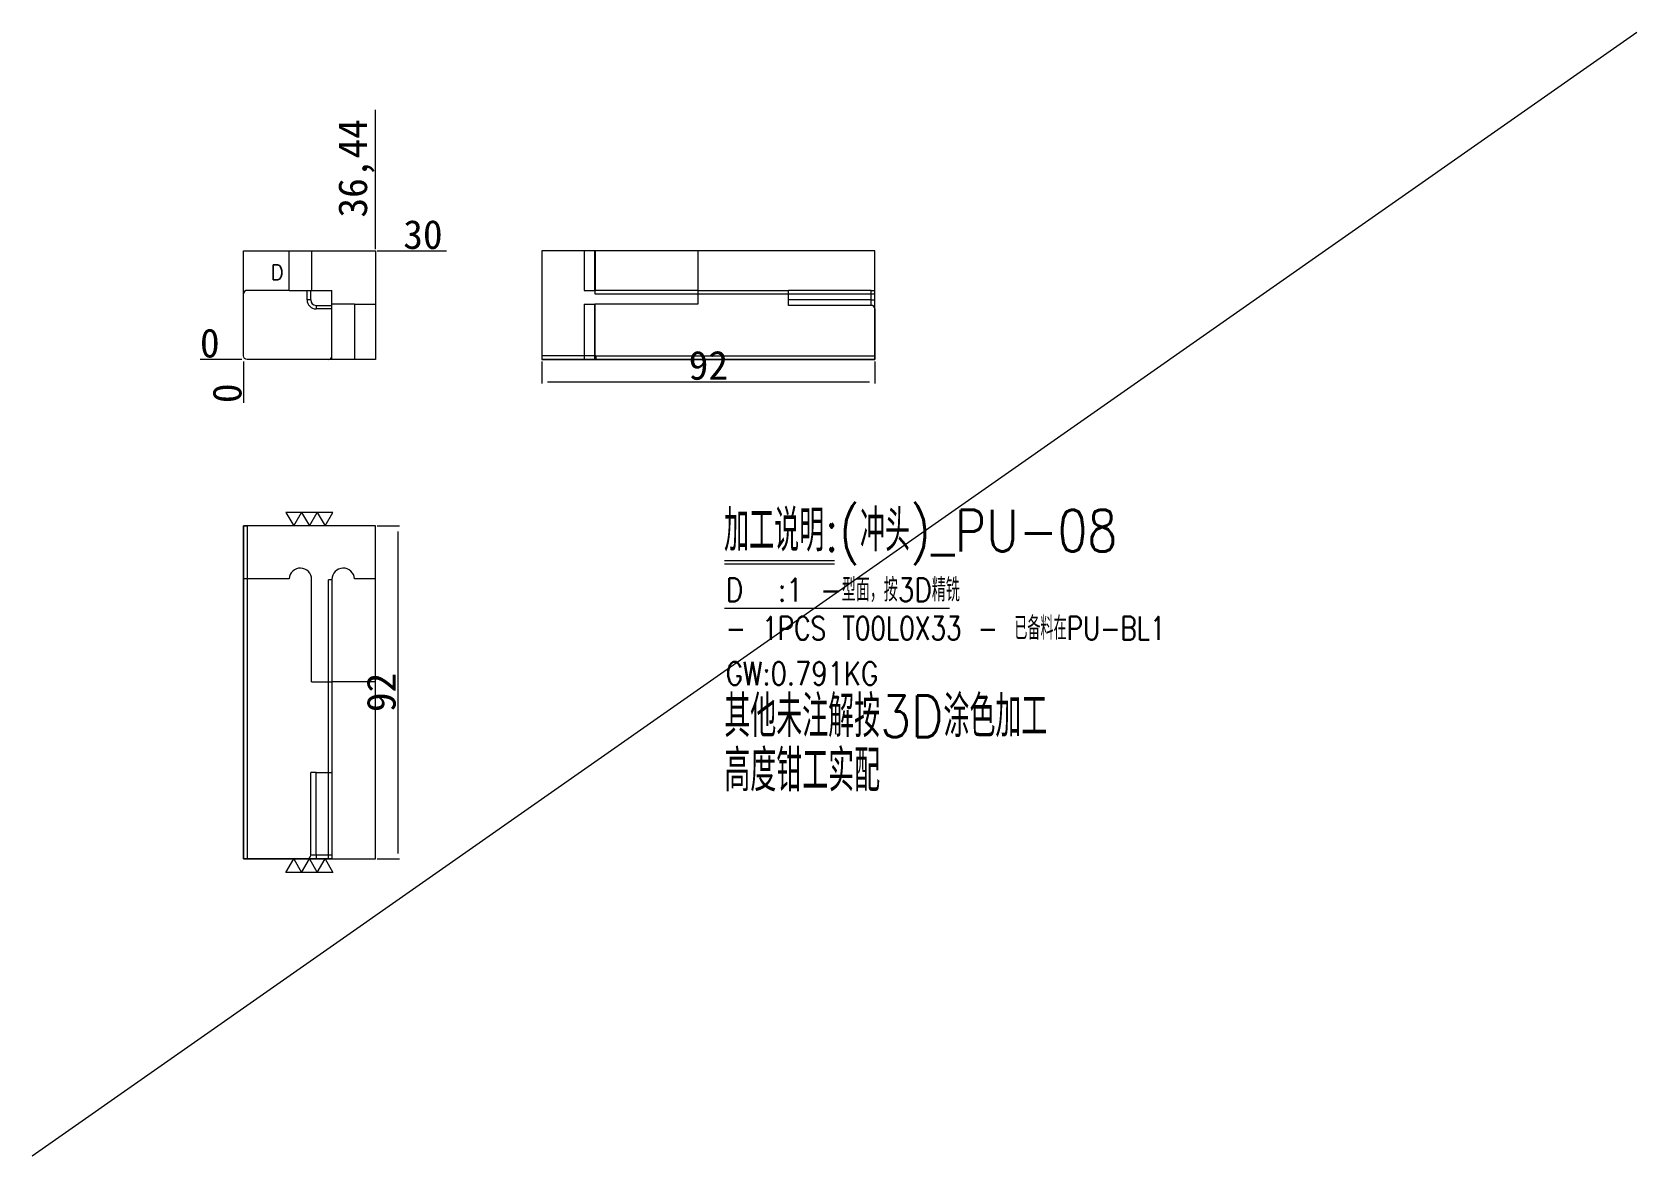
# Model space of a CAD drawing. Header units: millimetres. Extents: x 11434 to 11877, y 53866 to 54176.
import ezdxf

# ---------------------------------------------------------------- set-up
doc = ezdxf.new("R2010")
doc.units = ezdxf.units.MM
doc.linetypes.add('DASHED', pattern=[0])
doc.layers.add('dim', color=4, linetype='Continuous')
doc.layers.add('PUNCH', color=2, linetype='Continuous')
doc.styles.add('_PUG_ERP', font='txt')
doc.styles.add('chinesef_fs', font='txt.shx', dxfattribs={"bigfont": 'gbcbig.shx'})
doc.dimstyles.new('_PUG_ERP', dxfattribs={"dimtxt": 8, "dimasz": 1.5, "dimexe": 0.5, "dimexo": 0.5, "dimgap": 0.5, "dimtad": 1, "dimtxsty": '_PUG_ERP', "dimblk": 'CLOSEDBLANK', "dimcen": 0, "dimclrd": 4, "dimclre": 4, "dimclrt": 3, "dimazin": 3, "dimtfac": 1, "dimtmove": 0, "dimatfit": 3, "dimldrblk": 'CLOSEDBLANK', "dimlwd": 9, "dimlwe": 9})

# ---------------------------------------------------------------- blocks, each defined once
blk = doc.blocks.new('*D733')
at = {"layer": 'Defpoints', "color": 0}
for p in [(11528.8, 54115.74), (11534.95, 54115.74), (11492.36, 54085.74)]:
    blk.add_point(p, dxfattribs=at)
at = {"layer": 'dim', "color": 4, "lineweight": 9}
for p, q in [((11529.3, 54115.74), (11531.8, 54115.74)), ((11531.8, 54115.74), (11531.95, 54115.74)), ((11531.95, 54115.74), (11548.4, 54115.74))]:
    blk.add_line(p, q, dxfattribs=at)
at = {"layer": 'dim', "color": 3, "lineweight": 13, "insert": (11541.93, 54120.24), "char_height": 8, "attachment_point": 5, "style": '_PUG_ERP'}
blk.add_mtext('30', dxfattribs=at)
blk = doc.blocks.new('_ClosedBlank')
blk = doc.blocks.new('*D734')
at = {"layer": 'Defpoints', "color": 0}
for p in [(11486.21, 54085.74), (11492.36, 54085.74), (11492.36, 54085.74)]:
    blk.add_point(p, dxfattribs=at)
at = {"layer": 'dim', "color": 4, "lineweight": 9}
blk.add_line((11491.86, 54085.74), (11480.38, 54085.74), dxfattribs=at)
at = {"layer": 'dim', "color": 3, "lineweight": 13, "insert": (11483.04, 54090.24), "char_height": 8, "attachment_point": 5, "style": '_PUG_ERP'}
blk.add_mtext('0', dxfattribs=at)
blk = doc.blocks.new('*D735')
at = {"layer": 'Defpoints', "color": 0}
for p in [(11492.36, 54085.74), (11492.36, 54085.74), (11492.36, 54079.59)]:
    blk.add_point(p, dxfattribs=at)
at = {"layer": 'dim', "color": 4, "lineweight": 9}
blk.add_line((11492.36, 54085.24), (11492.36, 54073.76), dxfattribs=at)
at = {"layer": 'dim', "color": 3, "lineweight": 13, "insert": (11487.86, 54076.42), "char_height": 8, "attachment_point": 5, "rotation": 90, "style": '_PUG_ERP'}
blk.add_mtext('0', dxfattribs=at)
blk = doc.blocks.new('*D736')
at = {"layer": 'Defpoints', "color": 0}
for p in [(11528.8, 54121.89), (11528.8, 54115.74), (11492.36, 54085.74)]:
    blk.add_point(p, dxfattribs=at)
at = {"layer": 'dim', "color": 4, "lineweight": 9}
for p, q in [((11528.8, 54118.89), (11528.8, 54154.77)), ((11528.8, 54118.74), (11528.8, 54118.89)), ((11528.8, 54116.24), (11528.8, 54118.74))]:
    blk.add_line(p, q, dxfattribs=at)
at = {"layer": 'dim', "color": 3, "lineweight": 13, "insert": (11523.54, 54138.58), "char_height": 8, "attachment_point": 5, "rotation": 90, "style": '_PUG_ERP'}
blk.add_mtext('36,44', dxfattribs=at)
blk = doc.blocks.new('*D737')
at = {"layer": 'Defpoints', "color": 0}
for p in [(11528.8, 54039.74), (11528.8, 53947.74), (11534.95, 53947.74)]:
    blk.add_point(p, dxfattribs=at)
at = {"layer": 'dim', "color": 4, "lineweight": 9}
for p, q in [((11529.3, 54039.74), (11535.45, 54039.74)), ((11534.95, 54038.24), (11534.95, 53949.24)), ((11529.3, 53947.74), (11535.45, 53947.74))]:
    blk.add_line(p, q, dxfattribs=at)
at = {"layer": 'dim', "color": 3, "lineweight": 13, "insert": (11530.45, 53993.74), "char_height": 8, "attachment_point": 5, "rotation": 90, "style": '_PUG_ERP'}
blk.add_mtext('92', dxfattribs=at)
blk = doc.blocks.new('*D738')
at = {"layer": 'Defpoints', "color": 0}
for p in [(11574.8, 54085.74), (11666.8, 54085.74), (11666.8, 54079.59)]:
    blk.add_point(p, dxfattribs=at)
at = {"layer": 'dim', "color": 4, "lineweight": 9}
for p, q in [((11574.8, 54085.24), (11574.8, 54079.09)), ((11666.8, 54085.24), (11666.8, 54079.09)), ((11576.3, 54079.59), (11665.3, 54079.59))]:
    blk.add_line(p, q, dxfattribs=at)
at = {"layer": 'dim', "color": 3, "lineweight": 13, "insert": (11620.8, 54084.09), "char_height": 8, "attachment_point": 5, "style": '_PUG_ERP'}
blk.add_mtext('92', dxfattribs=at)

msp = doc.modelspace()

# ---------------------------------------------------------------- linework, layer by layer
at = {"layer": 'dim', "color": 1, "lineweight": 13}
msp.add_line((11433.937, 53865.628), (11877.354, 54176.24), dxfattribs=at)
at = {"layer": 'dim', "color": 8, "linetype": 'Continuous', "lineweight": 18}
for p, q in [((11625.257, 54030.219), (11655.686, 54030.219)), ((11625.257, 54029.259), (11655.686, 54029.259)), ((11625.257, 54017.059), (11687.465, 54017.059))]:
    msp.add_line(p, q, dxfattribs=at)
at = {"layer": 'dim', "color": 252, "linetype": 'DASHED', "lineweight": 13, "ltscale": 0.2}
for points in [[(11574.801, 54085.74), (11666.801, 54085.74), (11666.801, 54115.74), (11574.801, 54115.74)], [(11492.361, 53947.74), (11528.801, 53947.74), (11528.801, 54039.74), (11492.361, 54039.74)]]:
    msp.add_lwpolyline(points, close=True, dxfattribs=at)
at = {"layer": 'dim', "lineweight": 13}
for points in [[(11504.085, 54043.49), (11506.25, 54039.74), (11508.416, 54043.49), (11510.581, 54039.74), (11512.746, 54043.49), (11514.911, 54039.74), (11517.076, 54043.49), (11504.085, 54043.49)], [(11504.085, 53943.99), (11506.25, 53947.74), (11508.416, 53943.99), (11510.581, 53947.74), (11512.746, 53943.99), (11514.911, 53947.74), (11517.076, 53943.99), (11504.085, 53943.99)]]:
    msp.add_lwpolyline(points, close=True, dxfattribs=at)
at = {"layer": 'PUNCH', "color": 2, "linetype": 'DASHED', "lineweight": 13, "ltscale": 0.263104}
for p, q in [((11504.965, 54104.851), (11504.965, 54115.74)), ((11511.161, 54115.74), (11511.161, 54104.851)), ((11586.461, 54115.74), (11586.461, 54104.851)), ((11589.401, 54104.851), (11589.401, 54115.74)), ((11504.965, 54104.851), (11493.361, 54104.851)), ((11504.965, 54104.851), (11511.161, 54104.851)), ((11510.911, 54102.211), (11510.911, 54104.851)), ((11511.161, 54104.851), (11516.801, 54104.851)), ((11516.801, 54101.061), (11516.801, 54104.851)), ((11586.461, 54104.851), (11589.561, 54104.851)), ((11589.401, 54104.851), (11589.401, 54103.851)), ((11617.901, 54104.851), (11589.561, 54104.851)), ((11512.411, 54100.711), (11516.801, 54100.711)), ((11516.801, 54085.74), (11516.801, 54101.061)), ((11522.996, 54101.061), (11516.801, 54101.061)), ((11522.996, 54101.061), (11528.801, 54101.061)), ((11522.996, 54101.061), (11522.996, 54085.74)), ((11586.461, 54101.061), (11586.461, 54085.74)), ((11586.461, 54101.061), (11589.401, 54101.061)), ((11493.361, 54025.14), (11492.361, 54025.14)), ((11504.965, 54025.14), (11493.361, 54025.14)), ((11511.161, 53996.639), (11511.161, 54024.979)), ((11511.161, 53996.639), (11516.801, 53996.639)), ((11510.911, 53948.74), (11510.911, 53971.639)), ((11512.411, 53971.639), (11510.911, 53971.639)), ((11512.411, 53971.639), (11516.801, 53971.639))]:
    msp.add_line(p, q, dxfattribs=at)
at = {"layer": 'PUNCH', "color": 223, "linetype": 'Continuous', "lineweight": 18}
for p, q in [((11617.901, 54115.74), (11574.801, 54115.74)), ((11574.801, 54115.74), (11574.801, 54085.74)), ((11665.801, 54102.211), (11666.801, 54102.211)), ((11665.801, 54100.711), (11665.801, 54102.211)), ((11666.801, 54102.211), (11666.801, 54104.851)), ((11666.801, 54099.711), (11666.801, 54102.211)), ((11666.801, 54099.711), (11666.801, 54086.74)), ((11589.401, 54085.74), (11574.801, 54085.74)), ((11589.401, 54085.74), (11589.561, 54085.74)), ((11589.561, 54085.74), (11589.661, 54085.74)), ((11666.801, 54085.74), (11589.661, 54085.74)), ((11666.801, 54086.74), (11666.801, 54085.74)), ((11492.361, 54039.74), (11493.361, 54039.74)), ((11492.361, 53947.74), (11492.361, 54039.74)), ((11528.801, 54039.74), (11493.361, 54039.74)), ((11528.801, 54025.14), (11528.801, 54039.74)), ((11528.801, 53996.639), (11528.801, 54025.14)), ((11493.361, 53947.74), (11492.361, 53947.74)), ((11515.801, 53947.74), (11493.361, 53947.74)), ((11516.801, 53947.74), (11515.801, 53947.74))]:
    msp.add_line(p, q, dxfattribs=at)
at = {"layer": 'PUNCH', "color": 155, "linetype": 'DASHED', "lineweight": 13, "ltscale": 0.263104}
for p, q in [((11589.561, 54115.74), (11589.561, 54104.851)), ((11509.911, 54102.211), (11509.911, 54104.851)), ((11510.911, 54102.211), (11509.911, 54102.211)), ((11589.401, 54103.851), (11666.801, 54103.851)), ((11512.411, 54100.711), (11512.411, 54099.711)), ((11516.801, 54099.711), (11512.411, 54099.711)), ((11589.661, 54086.74), (11574.801, 54086.74)), ((11512.411, 53948.74), (11512.411, 53971.639)), ((11516.801, 53948.74), (11512.411, 53948.74))]:
    msp.add_line(p, q, dxfattribs=at)
at = {"layer": 'PUNCH', "color": 2, "linetype": 'Continuous', "lineweight": 18}
for p, q in [((11617.901, 54115.74), (11617.901, 54101.061)), ((11617.901, 54104.851), (11642.901, 54104.851)), ((11665.801, 54104.851), (11642.901, 54104.851)), ((11642.901, 54100.711), (11642.901, 54104.851)), ((11665.801, 54104.851), (11666.801, 54104.851)), ((11617.901, 54101.061), (11589.401, 54101.061)), ((11589.401, 54085.74), (11589.401, 54101.061)), ((11665.801, 54100.711), (11642.901, 54100.711)), ((11589.661, 54086.74), (11589.661, 54085.74)), ((11516.801, 54024.879), (11515.801, 54024.879)), ((11516.801, 54024.979), (11516.801, 54024.879)), ((11516.801, 54024.879), (11516.801, 53947.74)), ((11528.801, 54025.14), (11522.996, 54025.14)), ((11528.801, 53996.639), (11516.801, 53996.639))]:
    msp.add_line(p, q, dxfattribs=at)
at = {"layer": 'PUNCH', "color": 155, "linetype": 'Continuous', "lineweight": 18}
for p, q in [((11665.801, 54102.211), (11642.901, 54102.211)), ((11665.801, 54102.211), (11665.801, 54104.851)), ((11589.561, 54085.74), (11589.561, 54101.061)), ((11589.661, 54086.74), (11666.801, 54086.74)), ((11493.361, 54039.74), (11493.361, 53947.74)), ((11515.801, 53947.74), (11515.801, 54024.879))]:
    msp.add_line(p, q, dxfattribs=at)
at = {"layer": 'PUNCH', "color": 223, "linetype": 'DASHED', "lineweight": 13, "ltscale": 0.263104}
for q in [(11510.911, 53948.74), (11512.411, 53947.74)]:
    msp.add_line((11512.411, 53948.74), q, dxfattribs=at)
at = {"layer": 'PUNCH', "color": 1, "lineweight": 13}
msp.add_lwpolyline([(11493.361, 54085.74, -0.4142136), (11492.361, 54086.74), (11492.361, 54115.74), (11528.801, 54115.74), (11528.801, 54085.74)], format="xyb", close=True, dxfattribs=at)
at = {"layer": 'PUNCH', "color": 2, "linetype": 'DASHED', "lineweight": 13, "ltscale": 0.263104}
for centre, radius, start, end in [((11493.361, 54103.851), 1, 90, 180), ((11512.411, 54102.211), 1.5, 180, 270), ((11515.801, 54086.74), 1, 270, 0), ((11508.061, 54024.979), 3.1, 0, 177.0413)]:
    msp.add_arc(centre, radius, start, end, dxfattribs=at)
at = {"layer": 'PUNCH', "color": 155, "linetype": 'DASHED', "lineweight": 13, "ltscale": 0.263104}
msp.add_arc((11512.411, 54102.211), 2.5, 180, 270, dxfattribs=at)
at = {"layer": 'PUNCH', "color": 223, "linetype": 'Continuous', "lineweight": 18}
msp.add_arc((11665.801, 54099.711), 1, 0, 90, dxfattribs=at)
at = {"layer": 'PUNCH', "color": 2, "linetype": 'Continuous', "lineweight": 18}
msp.add_arc((11519.901, 54024.979), 3.1, 2.9587, 180, dxfattribs=at)
at = {"layer": 'PUNCH', "color": 223, "linetype": 'DASHED', "lineweight": 13, "ltscale": 0.263104}
msp.add_arc((11509.911, 53948.74), 1, 270, 0, dxfattribs=at)

# ---------------------------------------------------------------- texts
at = {"layer": 'dim', "color": 4, "lineweight": 13, "style": 'chinesef_fs'}
for s, height, width, p in [('D', 4.2, 0.9609, (11499.834, 54107.733)), ('加工说明:(冲头)_PU-08', 11.5, 0.8357, (11625.124, 54032.723)), ('D  :1 -型面，按3D精铣', 6.4, 0.8387, (11625.596, 54018.879)), ('- 1PCS T00L0X33 - 已备料在PU-BL1 ', 6.4, 0.7852, (11625.596, 54008.279)), ('GW:0.791KG ', 6.4, 0.8211, (11625.596, 53995.759))]:
    msp.add_text(s, height=height, dxfattribs=dict(at, width=width)).set_placement(p)
at = {"layer": 'dim', "color": 21, "lineweight": 13, "style": 'chinesef_fs', "width": 0.8663}
for s, p in [('其他未注解按3D涂色加工', (11625.207, 53981.373)), ('高度钳工实配', (11625.207, 53966.373))]:
    msp.add_text(s, height=11.5, dxfattribs=at).set_placement(p)

# ---------------------------------------------------------------- dimensions: what is measured, and where the dimension line sits
at = {"layer": 'dim', "lineweight": 13}
for feature_location, offset, dtype, origin, picture, middle in [((11528.801, 54115.74), (0, 6.15), 1, (11492.361, 54085.74), '*D736', (11523.539, 54138.58)), ((11528.801, 54115.74), (6.15, 0), 0, (11492.361, 54085.74), '*D733', (11541.927, 54120.24)), ((11492.360587673, 54085.739500499), (-6.15, 0), 0, (11492.360587673, 54085.739500499), '*D734', (11483.043921007, 54090.239500499)), ((11492.360587673, 54085.739500499), (0, -6.15), 1, (11492.360587673, 54085.739500499), '*D735', (11487.860587673, 54076.422833832))]:
    dim = msp.add_ordinate_dim(feature_location=feature_location, offset=offset, dtype=dtype, origin=origin, dimstyle='_PUG_ERP', dxfattribs=at)
    dim.commit()
    dim.dimension.update_dxf_attribs({"geometry": picture, "text_midpoint": middle})
dim = msp.add_linear_dim(base=(11666.801, 54079.59), p1=(11574.801, 54085.74), p2=(11666.801, 54085.74), dimstyle='_PUG_ERP', dxfattribs=at)
dim.commit()
dim.dimension.update_dxf_attribs({"geometry": '*D738', "text_midpoint": (11620.801, 54084.09)})
dim = msp.add_linear_dim(base=(11534.951, 53947.74), p1=(11528.801, 54039.74), p2=(11528.801, 53947.74), angle=90, dimstyle='_PUG_ERP', dxfattribs=at)
dim.commit()
dim.dimension.update_dxf_attribs({"geometry": '*D737', "text_midpoint": (11530.451, 53993.74)})

doc.saveas('drawing.dxf')
